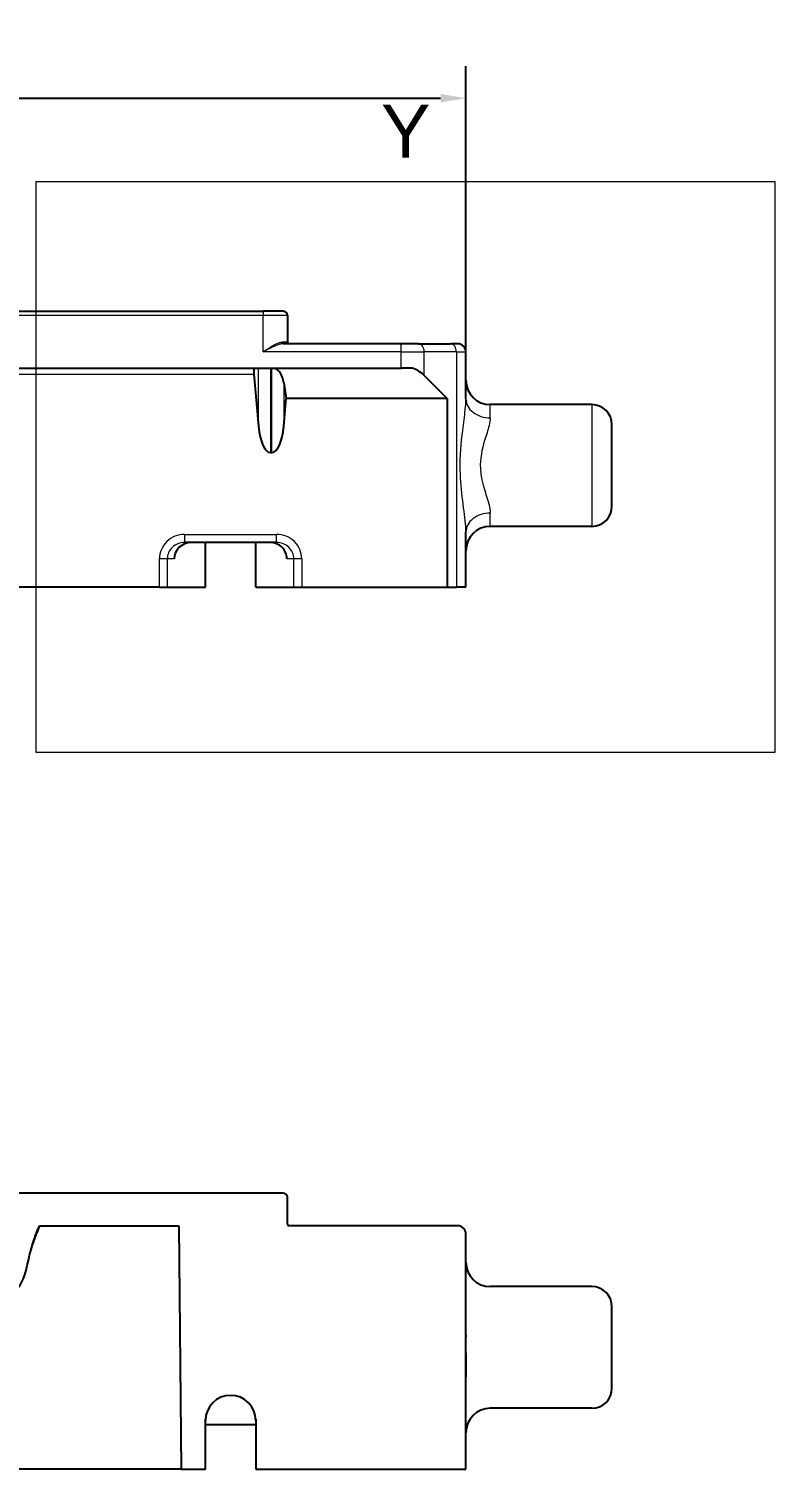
# Model space of a CAD drawing. Header units: millimetres. Extents: x 0 to 1486, y 0 to 1051.
# Drawn here: x 1051.9 to 1143.9, y 485 to 662.4 of the extents above; entities that cross this region are included whole.
import ezdxf

# ---------------------------------------------------------------- set-up
doc = ezdxf.new("R2010")
doc.units = ezdxf.units.MM
doc.header["$LTSCALE"] = 1.25
for name, color, linetype, lineweight, true_color in [('Bemaßungen(DIN)', 7, 'Continuous', 5, 0x262659), ('Detailkreislinien(DIN)', 7, 'Continuous', 9, 0x262659), ('Sichtbare Kanten(DIN)', 7, 'Continuous', 25, 0x262659), ('Sichtbare tangentiale Kanten(DIN)', 7, 'Continuous', 15, 0x1a1a3e)]:
    doc.layers.add(name, color=color, linetype=linetype, lineweight=lineweight, true_color=true_color)
doc.styles.add('Aktuell-DINGroßer Text', font='arial.ttf')
doc.dimstyles.new('STANDARD-DIN', dxfattribs={"dimscale": 1.25, "dimtxt": 5.25, "dimasz": 2.5, "dimexe": 3.175, "dimexo": 0, "dimgap": 0.8, "dimtad": 1, "dimrnd": 1e-08, "dimtxsty": 'Aktuell-DINGroßer Text', "dimcen": 0.09, "dimdle": 10, "dimclrd": 256, "dimclre": 256, "dimclrt": 256, "dimazin": 2, "dimtfac": 0.666667, "dimtmove": 0, "dimatfit": 3, "dimfxl": 1, "dimtolj": 1, "dimlwd": 25, "dimlwe": 25, "dimarcsym": 0})

# ---------------------------------------------------------------- blocks, each defined once
blk = doc.blocks.new('2DDetail1')
at = {"layer": 'Detailkreislinien(DIN)', "flags": 128}
blk.add_lwpolyline([(842.2, 458.65), (915.09, 458.65), (915.09, 514.86), (842.2, 514.86), (842.2, 458.65)], dxfattribs=at)
at = {"layer": 'Detailkreislinien(DIN)', "insert": (876.22, 517.24), "char_height": 5.25, "attachment_point": 7, "style": 'Aktuell-DINGroßer Text'}
blk.add_mtext('Y', dxfattribs=at)
blk = doc.blocks.new('*D10')
at = {"layer": 'Bemaßungen(DIN)', "color": 250, "linetype": 'Continuous', "lineweight": 25, "true_color": 0x3f3f3f, "transparency": 16777216}
for p, q in [((183.75, 622.64), (183.75, 657.86)), ((1105.75, 622.64), (1105.75, 657.86)), ((186.87, 653.89), (1102.62, 653.89))]:
    blk.add_line(p, q, dxfattribs=at)
at = {"layer": 'Bemaßungen(DIN)', "color": 250, "linetype": 'Continuous', "true_color": 0x3f3f3f, "transparency": 16777216}
for points in [[(186.87, 654.42), (186.87, 653.37), (183.75, 653.89)], [(1102.62, 654.42), (1102.62, 653.37), (1105.75, 653.89)]]:
    blk.add_solid(points, dxfattribs=at)
at = {"layer": 'Defpoints', "color": 0, "linetype": 'Continuous', "transparency": 16777216}
for p in [(1105.75, 653.89), (183.75, 622.64), (1105.75, 622.64)]:
    blk.add_point(p, dxfattribs=at)
at = {"layer": 'Bemaßungen(DIN)', "color": 179, "linetype": 'Continuous', "lineweight": 25, "true_color": 0x262659, "transparency": 16777216, "insert": (631.49, 662.35), "char_height": 6.5625, "attachment_point": 1, "style": 'Aktuell-DINGroßer Text'}
blk.add_mtext('\\A1;922{\\H4.375;±0,5}', dxfattribs=at)

msp = doc.modelspace()

# ---------------------------------------------------------------- linework, layer by layer
at = {"layer": 'Sichtbare Kanten(DIN)'}
for p, q in [((208.7485, 627.6443), (1080.7485, 627.6443)), ((1083.2485, 627.6443), (1080.7485, 627.6443)), ((1083.7485, 627.1443), (1083.7485, 623.8443)), ((1097.7916, 623.6443), (1083.2465, 623.6443)), ((1099.9129, 623.6443), (1097.7916, 623.6443)), ((1099.9129, 623.6443), (1103.8698, 623.6443)), ((1104.7485, 623.6443), (1103.8698, 623.6443)), ((1105.7485, 616.8563), (1105.7485, 622.6443)), ((191.7053, 620.6443), (1097.7916, 620.6443)), ((1079.6136, 619.8943), (1080.2006, 613.4897)), ((1099.1835, 620.6443), (1097.7916, 620.6443)), ((1103.4485, 616.8943), (1100.62, 619.7227)), ((1083.2964, 618.8425), (1083.6084, 616.8943)), ((1083.2964, 613.4897), (1083.6084, 616.8943)), ((1103.4485, 616.8943), (1083.6084, 616.8943)), ((1103.4485, 616.8943), (1103.4485, 593.6443)), ((1121.2485, 616.1443), (1108.7485, 616.1443)), ((1123.7485, 603.6443), (1123.7485, 613.6443)), ((1081.6494, 610.2391), (1081.8475, 610.2391)), ((1105.7485, 593.6443), (1105.7485, 600.4322)), ((1121.2485, 601.1443), (1108.7485, 601.1443)), ((1082.41, 599.1443), (1071.087, 599.1443)), ((1073.6485, 593.6443), (1073.6485, 599.1443)), ((1079.8485, 593.6443), (1079.8485, 599.1443)), ((1067.9811, 593.6443), (221.5158, 593.6443)), ((1067.9811, 593.6443), (1068.9471, 593.6443)), ((1068.9471, 593.6443), (1073.6485, 593.6443)), ((1079.8485, 593.6443), (1084.5499, 593.6443)), ((1084.5499, 593.6443), (1085.5158, 593.6443)), ((1085.5158, 593.6443), (1103.4485, 593.6443)), ((1103.4485, 593.6443), (1104.5769, 593.6443)), ((1105.7485, 593.6443), (1104.5769, 593.6443)), ((1083.2485, 518.9728), (1050.3635, 518.9728)), ((1083.7485, 515.1728), (1083.7485, 518.4728)), ((1053.184, 514.9728), (1070.3867, 514.9728)), ((1070.3867, 514.9728), (1070.6485, 484.9728)), ((1104.7485, 514.9728), (1083.9485, 514.9728)), ((1105.7485, 501.5587), (1105.7485, 513.9728)), ((1121.2485, 507.4728), (1108.7485, 507.4728)), ((1123.7485, 494.9728), (1123.7485, 504.9728)), ((1105.7385, 501.2128), (1105.7385, 501.5587)), ((1105.7385, 501.5587), (1105.7485, 501.5587)), ((1105.7485, 501.4981), (1105.7385, 501.4981)), ((1105.7485, 501.2128), (1105.7385, 501.2128)), ((1105.7485, 501.5587), (1105.7485, 501.4981)), ((1105.7485, 501.4981), (1105.7485, 501.2128)), ((1105.7485, 499.3204), (1105.7485, 501.2128)), ((1105.7385, 496.3107), (1105.7385, 499.3204)), ((1105.7385, 499.3204), (1105.7485, 499.3204)), ((1105.7485, 499.3204), (1105.7485, 496.617)), ((1105.7485, 496.617), (1105.7385, 496.617)), ((1105.7485, 496.3107), (1105.7385, 496.3107)), ((1105.7485, 496.617), (1105.7485, 496.3107)), ((1105.7485, 484.9728), (1105.7485, 496.3107)), ((1121.2485, 492.4728), (1108.7485, 492.4728)), ((1073.6485, 490.9728), (1073.6527, 491.135)), ((1073.6485, 484.9728), (1073.6485, 490.9728)), ((1073.6485, 490.4728), (1079.8485, 490.4728)), ((1079.8442, 491.135), (1079.8485, 490.9728)), ((1079.8485, 490.9728), (1079.8485, 484.9728)), ((1070.6485, 484.9728), (998.7485, 484.9728)), ((1070.6485, 484.9728), (1073.6485, 484.9728)), ((1079.8485, 484.9728), (1105.7485, 484.9728))]:
    msp.add_line(p, q, dxfattribs=at)
for centre, radius, start, end in [((1083.2485, 627.1443), 0.5, 0, 90), ((1083.9485, 623.8443), 0.2, 180, 270), ((1104.7485, 622.6443), 1, 0, 90), ((1097.7916, 616.8943), 4, 45, 69.635865), ((1108.7485, 619.1443), 3, 180, 270), ((1121.2485, 613.6443), 2.5, 0, 90), ((1121.2485, 603.6443), 2.5, 270, 0), ((1108.7485, 598.1443), 3, 90, 180), ((1083.2485, 518.4728), 0.5, 0, 90), ((1083.9485, 515.1728), 0.2, 180, 270), ((1104.7485, 513.9728), 1, 0, 90), ((1108.7485, 510.4728), 3, 180, 270), ((1121.2485, 504.9728), 2.5, 0, 90), ((1076.7485, 490.9728), 3.1, 0, 180), ((1121.2485, 494.9728), 2.5, 270, 0), ((1108.7485, 489.4728), 3, 90, 180)]:
    msp.add_arc(centre, radius, start, end, dxfattribs=at)
for centre, major_axis, ratio, start_param, end_param in [((1079.8025, 619.8943), (-0.0733, 0.7498), 0.24955345, 6.25878668, 7.829583), ((1081.8475, 618.193), (0, 2.5097), 0.59767248, 4.97418837, 6.06697702), ((1081.6494, 614.6248), (0, -4.3857), 0.34202014, 4.97418837, 6.28318531), ((1081.8475, 614.6248), (0, -4.3857), 0.34202014, 0, 1.30899694), ((1071.8733, 597.1443), (-2.0616, -0.1995), 0.96527014, 4.61249557, 6.18329189), ((1081.6237, 597.1443), (2.0616, -0.1995), 0.96527014, 0.09989341, 1.67068974)]:
    msp.add_ellipse(centre, major_axis=major_axis, ratio=ratio, start_param=start_param, end_param=end_param, dxfattribs=at)
for points, knots in [([(1017.7448, 508.5662), (1017.9256, 508.1023), (1018.1581, 507.6623), (1018.8477, 506.8011), (1019.2648, 506.5021), (1020.1022, 506.0307), (1020.5897, 505.9002), (1021.8732, 505.7418), (1022.877, 505.7592), (1025.1586, 505.7779), (1026.1169, 505.7679), (1028.7478, 505.7457), (1029.0091, 505.8128), (1030.46, 505.76), (1031.0483, 505.7024), (1032.7418, 505.8646), (1033.8876, 506.4978), (1037.139, 505.7787), (1037.2694, 505.6891), (1039.7762, 505.8181), (1040.3499, 505.7585), (1042.2899, 505.7574), (1042.5622, 505.7842), (1045.3165, 505.7666), (1046.4148, 505.7519), (1047.6388, 505.7981), (1048.1344, 505.8417), (1048.8359, 506.0452), (1049.3619, 506.2217), (1050.3693, 507.0341), (1050.6925, 507.4568), (1051.6447, 509.1978), (1051.7469, 510.7318), (1052.695, 513.7905), (1052.9707, 514.3842), (1053.184, 514.9728)], [-16.38288269, -16.38288269, -16.38288269, -16.38288269, -15.79316281, -15.79316281, -15.07395243, -15.07395243, -14.02897216, -14.02897216, -12.5502524, -12.5502524, -11.47959774, -11.47959774, -9.610612, -9.610612, -8.33402338, -8.33402338, -5.89408712, -5.89408712, -4.19755507, -4.19755507, -2.77598698, -2.77598698, -1.78775555, -1.78775555, -1.2684373, -1.2684373, -0.92362253, -0.92362253, -0.75473771, -0.75473771, -0.61797439, -0.61797439, -0.23179526, -0.23179526, -0.04173909, -0.04173909, -0.04173909, -0.04173909]), ([(1053.1977, 514.9728), (1053.1973, 514.9715), (1053.1969, 514.9703), (1053.1668, 514.8818), (1053.1233, 514.7612), (1053.0358, 514.5348), (1052.9912, 514.4245), (1052.9153, 514.2402), (1052.8841, 514.1655), (1052.8546, 514.0947)], [0.342516159, 0.342516159, 0.342516159, 0.342516159, 0.343171429, 0.343171429, 0.389549467, 0.389549467, 0.430024273, 0.430024273, 0.457386632, 0.457386632, 0.457386632, 0.457386632]), ([(1052.5733, 513.3599), (1052.5733, 513.3599), (1052.5733, 513.3599), (1052.573, 513.3588), (1052.5648, 513.3359), (1052.5306, 513.2369), (1052.5104, 513.1777), (1052.4521, 513.0029), (1052.4201, 512.9026), (1052.3837, 512.7865), (1052.375, 512.758), (1052.375, 512.758)], [0.980837772, 0.980837772, 0.980837772, 0.980837772, 0.982636607, 0.982636607, 1.056566442, 1.056566442, 1.101445341, 1.101445341, 1.188973444, 1.188973444, 1.258023886, 1.258023886, 1.258023886, 1.258023886]), ([(1052.8924, 514.1901), (1052.8924, 514.1901), (1052.8887, 514.1807), (1052.8739, 514.1436), (1052.8635, 514.1173), (1052.825, 514.0197), (1052.7835, 513.9145), (1052.7006, 513.7008), (1052.6608, 513.5963), (1052.5999, 513.4326), (1052.5769, 513.3692), (1052.5644, 513.3343)], [0.636106697, 0.636106697, 0.636106697, 0.636106697, 0.671805287, 0.671805287, 0.704319381, 0.704319381, 0.758379474, 0.758379474, 0.81406223, 0.81406223, 0.862881962, 0.862881962, 0.862881962, 0.862881962]), ([(1052.3751, 512.7581), (1052.3751, 512.7581), (1052.3729, 512.751), (1052.3632, 512.7189), (1052.3596, 512.7072), (1052.3547, 512.6907), (1052.3543, 512.6893), (1052.3535, 512.6867), (1052.3532, 512.6856), (1052.3528, 512.6844), (1052.3528, 512.6844), (1052.3528, 512.6843), (1052.3528, 512.6843), (1052.3528, 512.6842), (1052.3528, 512.6842), (1052.3528, 512.6842)], [1.266425819, 1.266425819, 1.266425819, 1.266425819, 1.356521632, 1.356521632, 1.392416099, 1.392416099, 1.395780182, 1.395780182, 1.39830324, 1.39830324, 1.398421508, 1.398421508, 1.39845793, 1.39845793, 1.398469719, 1.398469719, 1.398469719, 1.398469719])]:
    msp.add_open_spline(points, degree=3, knots=knots, dxfattribs=at)
msp.add_open_spline([(1053.0227, 514.5481), (1053.0218, 514.546), (1053.0209, 514.544), (1053.02, 514.5419)], degree=3, dxfattribs=at)
at = {"layer": 'Sichtbare tangentiale Kanten(DIN)'}
for p, q in [((208.7485, 627.1443), (1080.7485, 627.1443)), ((1080.7485, 627.6443), (1080.7485, 627.1443)), ((1080.7485, 622.6443), (1080.7485, 627.1443)), ((1080.7485, 627.1443), (1083.7485, 627.1443)), ((1083.7485, 623.8443), (1083.0903, 623.8443)), ((1097.7916, 622.6443), (1097.7916, 623.6443)), ((1097.7916, 622.6443), (1080.7485, 622.6443)), ((1097.7916, 620.6443), (1097.7916, 622.6443)), ((1097.7916, 622.6443), (1100.62, 622.6443)), ((1104.5769, 622.6443), (1100.62, 622.6443)), ((1100.62, 619.7227), (1100.62, 622.6443)), ((1104.5769, 622.6443), (1105.7485, 622.6443)), ((1104.5769, 622.6443), (1104.5769, 593.6443)), ((209.8833, 619.8943), (1079.6136, 619.8943)), ((1080.2006, 613.4897), (1080.2006, 620.6443)), ((1081.6494, 620.6443), (1081.6494, 610.2391)), ((1081.8475, 610.2391), (1081.8475, 620.6443)), ((1083.2964, 618.8425), (1083.2964, 613.4897)), ((1108.7485, 614.51), (1108.7485, 616.1443)), ((1121.2485, 616.1443), (1121.2485, 601.1443)), ((1108.7485, 601.1443), (1108.7485, 602.7785)), ((1071.087, 600.1443), (1082.41, 600.1443)), ((1071.087, 600.1443), (1071.087, 599.1443)), ((1082.41, 599.1443), (1082.41, 600.1443)), ((1067.9811, 593.6443), (1067.9811, 597.1443)), ((1068.9471, 597.1443), (1067.9811, 597.1443)), ((1068.9471, 597.1443), (1068.9471, 593.6443)), ((1069.8027, 597.1443), (1068.9471, 597.1443)), ((1084.5499, 597.1443), (1083.6942, 597.1443)), ((1085.5158, 597.1443), (1084.5499, 597.1443)), ((1084.5499, 593.6443), (1084.5499, 597.1443)), ((1085.5158, 597.1443), (1085.5158, 593.6443))]:
    msp.add_line(p, q, dxfattribs=at)
for centre, major_axis, ratio, start_param, end_param in [((1083.2465, 623.8443), (0, -0.2), 0.78062475, 4.71238898, 6.28318531), ((1099.9129, 622.6443), (0, 1), 0.70710678, 4.71238898, 6.28318531), ((1103.8698, 622.6443), (0, 1), 0.70710678, 4.71238898, 6.28318531), ((1108.7485, 616.8563), (-3, 0), 0.78209698, 0, 1.57079633), ((1108.7485, 600.4322), (-3, 0), 0.78209698, 4.71238898, 6.28318531), ((1071.087, 597.1443), (-3.1058, 0), 0.96592583, 4.71238898, 6.28318531), ((1082.41, 597.1443), (3.1058, 0), 0.96592583, 0, 1.57079633), ((1071.087, 597.1443), (-2.1399, 0), 0.93462193, 4.71238898, 6.28318531), ((1082.41, 597.1443), (2.1399, 0), 0.93462193, 0, 1.57079633)]:
    msp.add_ellipse(centre, major_axis=major_axis, ratio=ratio, start_param=start_param, end_param=end_param, dxfattribs=at)
for points, knots in [([(1080.7485, 622.6443), (1080.9416, 622.7704), (1081.1364, 622.8977), (1081.5206, 623.1426), (1081.7101, 623.2603), (1082.0988, 623.487), (1082.3012, 623.5964), (1082.6256, 623.7404), (1082.7541, 623.788), (1082.9508, 623.8342), (1083.023, 623.8443), (1083.0903, 623.8443)], [-0.312898369, -0.312898369, -0.312898369, -0.312898369, -0.240428982, -0.240428982, -0.168720703, -0.168720703, -0.089631511, -0.089631511, -0.034473658, -0.034473658, 0, 0, 0, 0]), ([(1083.2465, 623.6443), (1083.1746, 623.6443), (1083.0976, 623.6359), (1082.8878, 623.5974), (1082.7508, 623.5577), (1082.4047, 623.4377), (1082.1888, 623.3465), (1081.7742, 623.1576), (1081.5721, 623.0595), (1081.1622, 622.8555), (1080.9545, 622.7494), (1080.7485, 622.6443)], [0, 0, 0, 0, 0.034473658, 0.034473658, 0.089631511, 0.089631511, 0.168720703, 0.168720703, 0.240428982, 0.240428982, 0.312898369, 0.312898369, 0.312898369, 0.312898369]), ([(1105.7485, 600.4322), (1105.7485, 600.6485), (1105.7394, 600.8788), (1105.6022, 602.9605), (1105.1047, 605.4698), (1105.021, 609.7792), (1105.1677, 611.4454), (1105.4669, 613.8702), (1105.5892, 614.7328), (1105.7172, 616.0029), (1105.7485, 616.4543), (1105.7485, 616.8563)], [-1.89518461, -1.89518461, -1.89518461, -1.89518461, -1.79106717, -1.79106717, -0.99847738, -0.99847738, -0.50310876, -0.50310876, -0.19350337, -0.19350337, 0, 0, 0, 0]), ([(1108.7485, 614.51), (1108.7485, 614.2229), (1108.6937, 613.9004), (1108.4698, 612.9932), (1108.2557, 612.377), (1107.7322, 610.6451), (1107.4754, 609.455), (1107.6218, 606.3768), (1108.4925, 604.5844), (1108.7326, 603.0975), (1108.7485, 602.933), (1108.7485, 602.7785)], [0, 0, 0, 0, 0.19350337, 0.19350337, 0.50310876, 0.50310876, 0.99847738, 0.99847738, 1.79106717, 1.79106717, 1.89518461, 1.89518461, 1.89518461, 1.89518461])]:
    msp.add_open_spline(points, degree=3, knots=knots, dxfattribs=at)

# ---------------------------------------------------------------- block references
at = {"layer": 'Detailkreislinien(DIN)', "xscale": 1.25, "yscale": 1.25, "zscale": 1.25}
msp.add_blockref('2DDetail1', (0, 0), dxfattribs=at)

# ---------------------------------------------------------------- dimensions: what is measured, and where the dimension line sits
at = {"layer": 'Bemaßungen(DIN)', "color": 250, "linetype": 'Continuous', "lineweight": 25, "true_color": 0x3f3f3f}
dim = msp.add_linear_dim(base=(1105.7485, 653.8943), p1=(183.7485, 622.6443), p2=(1105.7485, 622.6443), angle=180, dimstyle='STANDARD-DIN', override={"dimgap": 0.8, "dimdec": 2, "dimtol": 1, "dimlim": 0, "dimtp": 0.5, "dimtm": 0.5, "dimtdec": 2, "dimtofl": 0, "dimatfit": 1}, dxfattribs=at)
dim.commit()
dim.dimension.update_dxf_attribs({"geometry": '*D10', "text_midpoint": (644.7485, 653.8943), "dimtype": 160})

doc.saveas('drawing.dxf')
